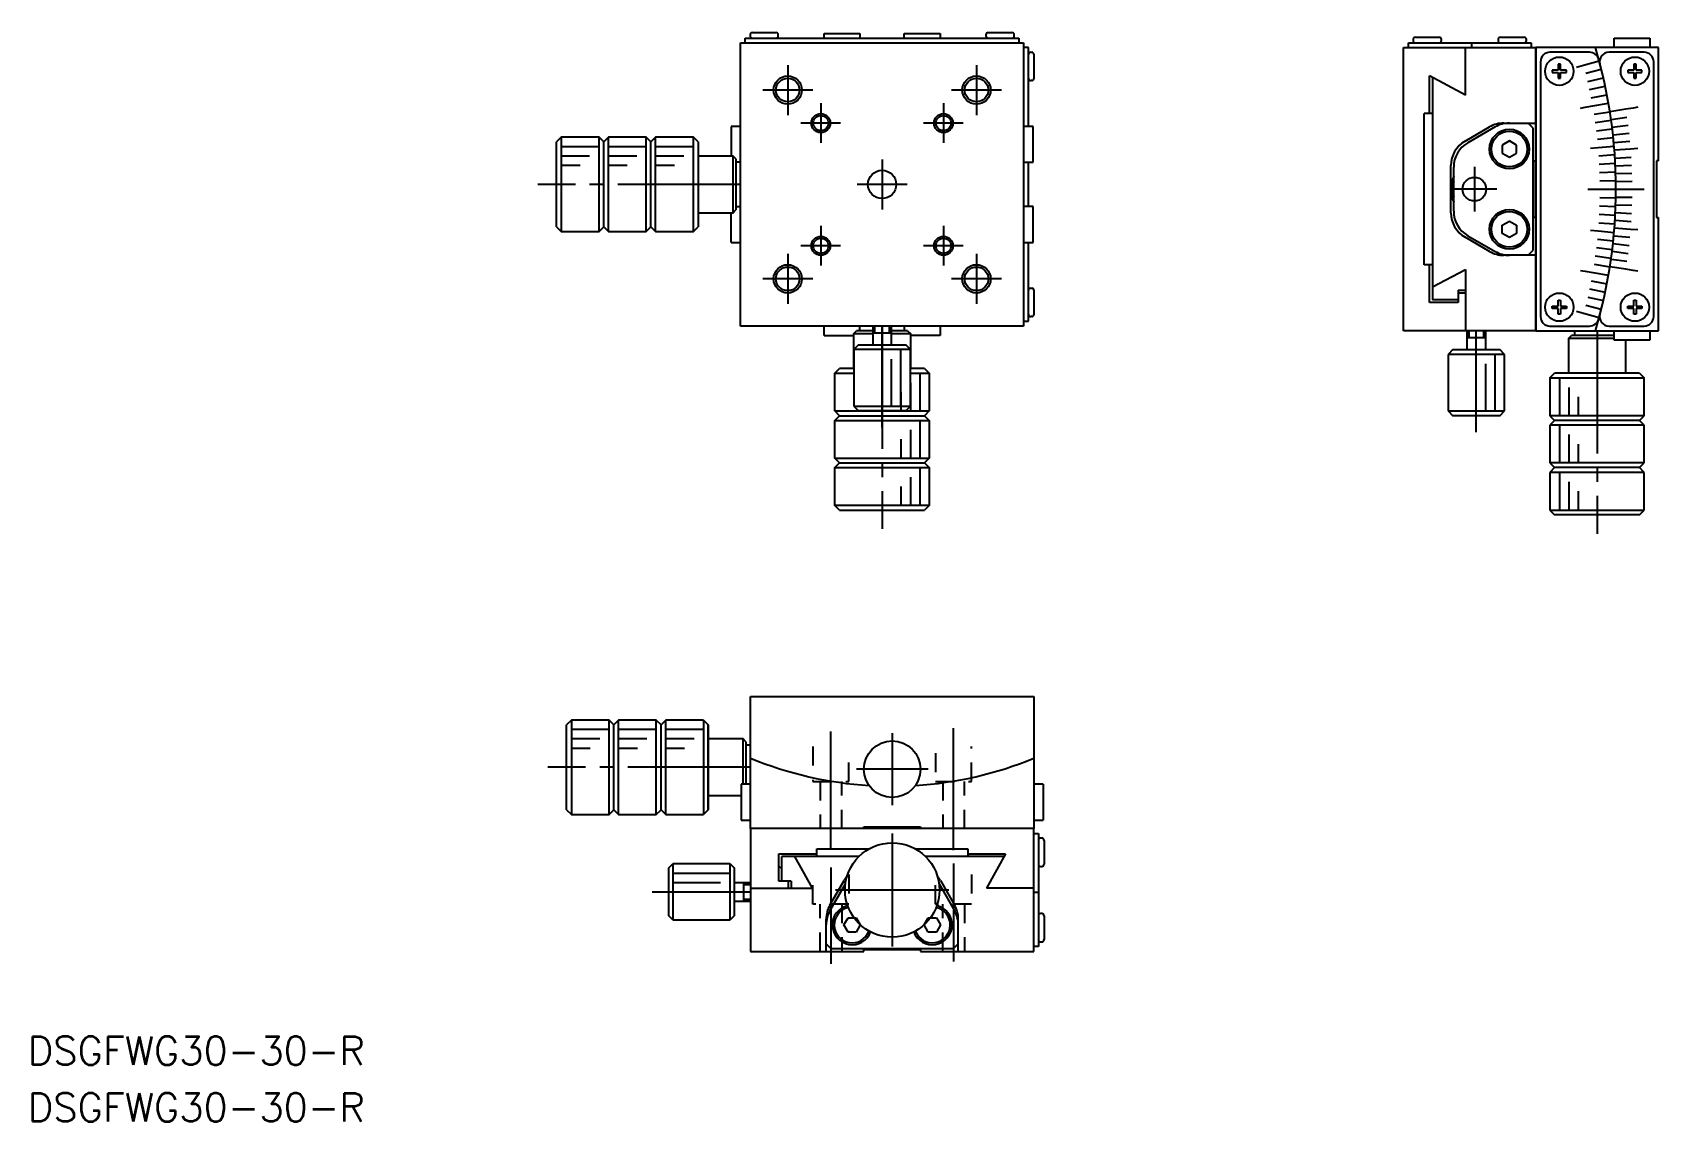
# Model space of a CAD drawing. Extents: x 286 to 459, y 281 to 396.
import ezdxf

# ---------------------------------------------------------------- set-up
doc = ezdxf.new("R2010")
doc.units = 0
doc.linetypes.add('CENTER', pattern=[17.5, 13, -1.5, 1.5, -1.5])
doc.linetypes.add('DASHED', pattern=[3.5, 2, -1.5])
doc.layers.get('0').update_dxf_attribs({"linetype": 'CONTINUOUS'})
doc.layers.add('CENTER', color=1, linetype='CENTER')
doc.styles.get("Standard").update_dxf_attribs({"font": 'txt.shx', "bigfont": '@extfont2.shx'})

msp = doc.modelspace()

# ---------------------------------------------------------------- linework, layer by layer
at = {"color": 7, "linetype": 'CONTINUOUS'}
for p, q in [((362.48, 396.49), (364.98, 396.49)), ((370.08, 396.39), (373.88, 396.39)), ((370.08, 395.89), (370.08, 396.39)), ((373.88, 396.39), (373.88, 395.89)), ((378.58, 396.39), (382.38, 396.39)), ((378.58, 395.89), (378.58, 396.39)), ((382.38, 396.39), (382.38, 395.89)), ((387.48, 396.49), (389.98, 396.49)), ((361.23, 395.39), (391.23, 395.39)), ((361.23, 365.39), (361.23, 395.39)), ((361.73, 395.89), (390.73, 395.89)), ((361.73, 395.39), (361.73, 395.89)), ((362.23, 396.24), (362.23, 396.14)), ((365.23, 396.14), (365.23, 396.24)), ((387.23, 396.24), (387.23, 396.14)), ((390.23, 396.14), (390.23, 396.24)), ((390.73, 395.89), (390.73, 395.39)), ((391.23, 395.39), (391.23, 365.39)), ((391.73, 394.89), (391.23, 394.89)), ((391.73, 386.54), (391.73, 394.89)), ((431.5, 364.89), (431.5, 394.89)), ((431.5, 394.89), (445.5, 394.89)), ((432, 394.89), (432, 395.39)), ((432, 395.39), (445, 395.39)), ((432.5, 395.74), (432.5, 395.64)), ((432.75, 395.99), (435.25, 395.99)), ((435.5, 395.64), (435.5, 395.74)), ((438.04, 389.86), (438.04, 394.89)), ((438.69, 395.39), (438.69, 394.89)), ((441.5, 395.74), (441.5, 395.64)), ((441.75, 395.99), (444.25, 395.99)), ((444.5, 395.64), (444.5, 395.74)), ((445, 395.39), (445, 394.89)), ((458.5, 394.89), (445.5, 394.89)), ((445.5, 394.89), (445.5, 364.89)), ((445.5, 382.89), (445.5, 394.89)), ((453.8, 395.89), (457.6, 395.89)), ((453.8, 394.89), (453.8, 395.89)), ((457.6, 395.89), (457.6, 394.89)), ((458.5, 382.89), (458.5, 394.89)), ((391.98, 394.39), (392.08, 394.39)), ((392.33, 391.64), (392.33, 394.14)), ((446, 393.39), (446, 366.39)), ((451.2, 394.39), (447, 394.39)), ((457, 394.39), (453.27, 394.39)), ((458, 366.39), (458, 393.39)), ((392.08, 391.39), (391.98, 391.39)), ((434.23, 387.89), (434.23, 391.9)), ((438.04, 389.86), (434.23, 391.9)), ((434.56, 391.72), (434.56, 368.18)), ((434.56, 387.89), (433.68, 387.89)), ((433.68, 371.89), (433.68, 387.89)), ((360.23, 386.54), (360.23, 383.39)), ((361.23, 386.54), (360.23, 386.54)), ((392.23, 386.54), (391.23, 386.54)), ((392.23, 382.74), (392.23, 386.54)), ((438, 384.98), (440.6, 386.48)), ((441.2, 386.48), (438.3, 384.81)), ((442.1, 386.89), (445.5, 386.89)), ((445.2, 386.39), (444.7, 386.89)), ((445.2, 386.39), (445.2, 373.39)), ((342.23, 385.39), (341.73, 384.89)), ((341.73, 375.89), (341.73, 384.89)), ((346.23, 385.39), (342.23, 385.39)), ((346.73, 384.89), (346.23, 385.39)), ((347.23, 385.39), (346.73, 384.89)), ((346.73, 375.89), (346.73, 384.89)), ((351.23, 385.39), (347.23, 385.39)), ((351.73, 384.89), (351.23, 385.39)), ((352.23, 385.39), (351.73, 384.89)), ((351.73, 375.89), (351.73, 384.89)), ((356.23, 385.39), (352.23, 385.39)), ((356.73, 384.89), (356.23, 385.39)), ((356.73, 384.89), (356.73, 375.89)), ((442.7, 385), (441.95, 384.57)), ((441.95, 384.57), (441.95, 383.7)), ((443.45, 384.57), (442.7, 385)), ((443.45, 383.7), (443.45, 384.57)), ((360.43, 383.39), (356.73, 383.39)), ((360.73, 383.09), (360.43, 383.39)), ((360.73, 383.09), (360.73, 377.69)), ((361.23, 382.74), (360.73, 382.74)), ((391.23, 382.74), (392.23, 382.74)), ((391.73, 378.04), (391.73, 382.74)), ((441.95, 383.7), (442.7, 383.27)), ((442.7, 383.27), (443.45, 383.7)), ((445.3, 382.89), (445.5, 382.89)), ((445.3, 376.89), (445.3, 382.89)), ((458.3, 382.89), (458.3, 376.89)), ((458.5, 382.89), (458.3, 382.89)), ((436.5, 377.39), (436.5, 382.39)), ((436.8, 377.56), (436.8, 382.21)), ((356.73, 377.39), (360.43, 377.39)), ((360.23, 374.24), (360.23, 377.39)), ((360.43, 377.39), (360.73, 377.69)), ((360.73, 378.04), (361.23, 378.04)), ((392.23, 378.04), (391.23, 378.04)), ((392.23, 374.24), (392.23, 378.04)), ((341.73, 375.89), (342.23, 375.39)), ((346.23, 375.39), (346.73, 375.89)), ((346.73, 375.89), (347.23, 375.39)), ((351.23, 375.39), (351.73, 375.89)), ((351.73, 375.89), (352.23, 375.39)), ((356.23, 375.39), (356.73, 375.89)), ((441.95, 376.07), (442.7, 376.5)), ((441.95, 375.2), (441.95, 376.07)), ((442.7, 376.5), (443.45, 376.07)), ((443.45, 376.07), (443.45, 375.2)), ((445.5, 376.89), (445.3, 376.89)), ((445.5, 364.89), (445.5, 376.89)), ((458.3, 376.89), (458.5, 376.89)), ((458.5, 364.89), (458.5, 376.89)), ((342.23, 375.39), (346.23, 375.39)), ((347.23, 375.39), (351.23, 375.39)), ((352.23, 375.39), (356.23, 375.39)), ((360.23, 374.24), (361.23, 374.24)), ((391.23, 374.24), (392.23, 374.24)), ((391.73, 365.89), (391.73, 374.24)), ((440.6, 373.29), (438, 374.79)), ((438.3, 374.96), (441.2, 373.29)), ((442.7, 374.77), (441.95, 375.2)), ((443.45, 375.2), (442.7, 374.77)), ((445.5, 372.89), (442.1, 372.89)), ((444.7, 372.89), (445.2, 373.39)), ((434.56, 371.89), (433.68, 371.89)), ((434.23, 367.89), (434.23, 371.89)), ((434.56, 369.53), (438.04, 371.39)), ((438.04, 371.39), (438.04, 364.89)), ((391.98, 369.39), (392.08, 369.39)), ((392.33, 366.64), (392.33, 369.14)), ((437.29, 369.18), (438.04, 369.18)), ((437.29, 369.18), (437.29, 367.89)), ((438.04, 368.89), (437.29, 368.89)), ((437.29, 367.89), (434.23, 367.89)), ((437.29, 368.18), (434.56, 368.18)), ((391.23, 365.39), (361.23, 365.39)), ((370.08, 364.39), (370.08, 365.39)), ((373.88, 364.89), (373.88, 365.39)), ((378.58, 365.39), (378.58, 364.89)), ((382.38, 365.39), (382.38, 364.39)), ((391.23, 365.89), (391.73, 365.89)), ((392.08, 366.39), (391.98, 366.39)), ((447, 365.39), (451.2, 365.39)), ((453.27, 365.39), (457, 365.39)), ((370.08, 364.39), (373.23, 364.39)), ((373.23, 364.59), (373.53, 364.89)), ((373.23, 360.89), (373.23, 364.59)), ((375.23, 364.89), (373.53, 364.89)), ((376.16, 364.68), (376.3, 364.68)), ((378.93, 364.89), (377.23, 364.89)), ((378.93, 364.89), (379.23, 364.59)), ((379.23, 364.59), (379.23, 360.89)), ((382.38, 364.39), (379.23, 364.39)), ((445.5, 364.89), (431.5, 364.89)), ((438.17, 364.89), (431.8, 364.89)), ((439.14, 364.18), (439.27, 364.18)), ((445.5, 364.89), (458.5, 364.89)), ((449, 364.09), (449.3, 364.39)), ((449, 364.09), (453.8, 364.09)), ((449, 360.39), (449, 364.09)), ((453.8, 364.39), (449.3, 364.39)), ((449.65, 364.39), (449.65, 364.89)), ((453.8, 363.89), (453.8, 364.89)), ((457.6, 363.89), (453.8, 363.89)), ((455, 363.89), (455, 360.39)), ((457.6, 364.89), (457.6, 363.89)), ((373.73, 363.39), (373.23, 362.89)), ((373.23, 362.89), (373.23, 356.89)), ((373.73, 363.39), (378.73, 363.39)), ((379.23, 362.89), (378.73, 363.39)), ((379.23, 356.89), (379.23, 362.89)), ((436.7, 362.89), (436.2, 362.39)), ((436.2, 362.39), (436.2, 356.39)), ((436.7, 362.89), (441.7, 362.89)), ((442.2, 362.39), (441.7, 362.89)), ((442.2, 356.39), (442.2, 362.39)), ((371.23, 360.39), (371.73, 360.89)), ((371.23, 356.39), (371.23, 360.39)), ((373.23, 360.89), (371.73, 360.89)), ((380.73, 360.89), (379.23, 360.89)), ((380.73, 360.89), (381.23, 360.39)), ((381.23, 360.39), (381.23, 356.39)), ((447, 359.89), (447.5, 360.39)), ((456.5, 360.39), (447.5, 360.39)), ((456.5, 360.39), (457, 359.89)), ((447, 359.89), (447, 355.89)), ((457, 355.89), (457, 359.89)), ((373.23, 356.89), (373.73, 356.39)), ((378.73, 356.39), (379.23, 356.89)), ((371.73, 355.89), (371.23, 356.39)), ((371.23, 355.39), (371.73, 355.89)), ((371.23, 351.39), (371.23, 355.39)), ((371.73, 355.89), (380.73, 355.89)), ((378.73, 356.39), (373.73, 356.39)), ((381.23, 356.39), (380.73, 355.89)), ((380.73, 355.89), (381.23, 355.39)), ((381.23, 355.39), (381.23, 351.39)), ((436.2, 356.39), (436.7, 355.89)), ((441.7, 355.89), (436.7, 355.89)), ((441.7, 355.89), (442.2, 356.39)), ((447, 355.89), (447.5, 355.39)), ((447.5, 355.39), (447, 354.89)), ((456.5, 355.39), (447.5, 355.39)), ((456.5, 355.39), (457, 355.89)), ((457, 354.89), (456.5, 355.39)), ((447, 354.89), (447, 350.89)), ((457, 350.89), (457, 354.89)), ((371.73, 350.89), (371.23, 351.39)), ((371.23, 350.39), (371.73, 350.89)), ((371.23, 346.39), (371.23, 350.39)), ((371.73, 350.89), (380.73, 350.89)), ((381.23, 351.39), (380.73, 350.89)), ((380.73, 350.89), (381.23, 350.39)), ((381.23, 350.39), (381.23, 346.39)), ((447, 350.89), (447.5, 350.39)), ((447.5, 350.39), (447, 349.89)), ((447, 349.89), (447, 345.89)), ((456.5, 350.39), (447.5, 350.39)), ((456.5, 350.39), (457, 350.89)), ((457, 349.89), (456.5, 350.39)), ((457, 345.89), (457, 349.89)), ((371.73, 345.89), (371.23, 346.39)), ((381.23, 346.39), (380.73, 345.89)), ((371.73, 345.89), (380.73, 345.89)), ((447, 345.89), (447.5, 345.39)), ((456.5, 345.39), (447.5, 345.39)), ((456.5, 345.39), (457, 345.89)), ((362.3, 312.14), (362.3, 326.14)), ((362.3, 326.14), (392.3, 326.14)), ((392.3, 326.14), (392.3, 312.14)), ((343.3, 323.64), (342.8, 323.14)), ((342.8, 314.14), (342.8, 323.14)), ((347.3, 323.64), (343.3, 323.64)), ((347.8, 323.14), (347.3, 323.64)), ((348.3, 323.64), (347.8, 323.14)), ((347.8, 314.14), (347.8, 323.14)), ((352.3, 323.64), (348.3, 323.64)), ((352.8, 323.14), (352.3, 323.64)), ((353.3, 323.64), (352.8, 323.14)), ((352.8, 314.14), (352.8, 323.14)), ((357.3, 323.64), (353.3, 323.64)), ((357.3, 323.64), (357.8, 323.14)), ((357.8, 314.14), (357.8, 323.14)), ((357.8, 323.14), (357.8, 314.14)), ((361.5, 321.64), (357.8, 321.64)), ((361.5, 316.84), (361.5, 321.64)), ((361.8, 321.34), (361.5, 321.64)), ((361.8, 321.34), (361.8, 316.84)), ((362.3, 320.99), (361.8, 320.99)), ((357.8, 315.64), (361.3, 315.64)), ((361.3, 316.84), (361.3, 313.04)), ((362.3, 316.84), (361.3, 316.84)), ((393.3, 316.84), (392.3, 316.84)), ((393.3, 316.84), (393.3, 313.04)), ((342.8, 314.14), (343.3, 313.64)), ((343.3, 313.64), (347.3, 313.64)), ((347.3, 313.64), (347.8, 314.14)), ((347.8, 314.14), (348.3, 313.64)), ((348.3, 313.64), (352.3, 313.64)), ((352.3, 313.64), (352.8, 314.14)), ((352.8, 314.14), (353.3, 313.64)), ((353.3, 313.64), (357.3, 313.64)), ((357.8, 314.14), (357.3, 313.64)), ((361.3, 313.04), (362.3, 313.04)), ((362.3, 312.14), (362.3, 299.14)), ((392.3, 312.14), (362.3, 312.14)), ((374.3, 312.14), (362.3, 312.14)), ((374.3, 312.34), (380.3, 312.34)), ((374.3, 312.14), (374.3, 312.34)), ((380.3, 312.34), (380.3, 312.14)), ((392.3, 312.14), (380.3, 312.14)), ((392.3, 313.04), (393.3, 313.04)), ((392.3, 299.14), (392.3, 312.14)), ((392.3, 311.64), (392.8, 311.64)), ((392.8, 311.64), (392.8, 299.64)), ((393.15, 311.14), (393.05, 311.14)), ((393.4, 310.89), (393.4, 308.39)), ((353.59, 307.94), (354.09, 308.44)), ((354.09, 308.44), (360.09, 308.44)), ((360.09, 308.44), (360.59, 307.94)), ((365.3, 309.49), (369.3, 309.49)), ((365.3, 306.56), (365.3, 309.49)), ((365.59, 306.56), (365.59, 309.18)), ((373.76, 309.18), (365.59, 309.18)), ((366.95, 309.18), (368.81, 305.83)), ((369.3, 309.18), (369.3, 310.02)), ((369.3, 310.02), (374.88, 310.02)), ((379.71, 310.02), (385.3, 310.02)), ((389.12, 309.18), (380.83, 309.18)), ((385.3, 310.02), (385.3, 309.18)), ((385.3, 309.49), (389.29, 309.49)), ((389.29, 309.49), (387.28, 305.83)), ((353.59, 307.94), (353.59, 302.94)), ((360.59, 302.94), (360.59, 307.94)), ((365.59, 307.89), (365.3, 308.18)), ((393.05, 308.14), (393.15, 308.14)), ((361.59, 305.38), (361.59, 305.51)), ((362.3, 305.83), (368.81, 305.83)), ((366.59, 306.56), (365.3, 306.56)), ((366.3, 305.83), (366.3, 306.56)), ((366.59, 306.56), (366.59, 305.83)), ((370.7, 304.04), (372.2, 306.64)), ((370.7, 303.44), (372.34, 306.28)), ((382.26, 306.28), (383.9, 303.44)), ((382.4, 306.64), (383.9, 304.04)), ((392.3, 305.83), (387.28, 305.83)), ((392.8, 305.37), (392.3, 305.37)), ((354.09, 302.44), (353.59, 302.94)), ((360.09, 302.44), (354.09, 302.44)), ((360.59, 302.94), (360.09, 302.44)), ((370.3, 299.14), (370.3, 302.54)), ((372.18, 301.94), (372.62, 302.69)), ((372.62, 301.19), (372.18, 301.94)), ((372.62, 302.69), (373.48, 302.69)), ((373.48, 302.69), (373.91, 301.94)), ((373.91, 301.94), (373.48, 301.19)), ((380.68, 301.94), (381.12, 302.69)), ((381.12, 301.19), (380.68, 301.94)), ((381.12, 302.69), (381.98, 302.69)), ((381.98, 302.69), (382.41, 301.94)), ((382.41, 301.94), (381.98, 301.19)), ((384.3, 299.14), (384.3, 302.54)), ((393.15, 303.14), (393.05, 303.14)), ((393.4, 302.89), (393.4, 300.39)), ((370.8, 299.44), (370.3, 299.94)), ((373.48, 301.19), (372.62, 301.19)), ((381.98, 301.19), (381.12, 301.19)), ((384.3, 299.94), (383.8, 299.44)), ((393.05, 300.14), (393.15, 300.14)), ((362.3, 299.14), (374.3, 299.14)), ((370.8, 299.44), (383.8, 299.44)), ((374.3, 299.14), (374.3, 299.34)), ((374.3, 299.34), (380.3, 299.34)), ((380.3, 299.34), (380.3, 299.14)), ((380.3, 299.14), (392.3, 299.14)), ((392.8, 299.64), (392.3, 299.64))]:
    msp.add_line(p, q, dxfattribs=at)
at = {"color": 3, "linetype": 'CONTINUOUS'}
for p, q in [((448.13, 393.14), (447.88, 393.14)), ((447.88, 393.14), (447.88, 392.51)), ((448.13, 392.51), (448.13, 393.14)), ((449.8, 392.83), (450.57, 393.03)), ((450.57, 393.03), (452.21, 393.47)), ((456.13, 393.14), (455.88, 393.14)), ((455.88, 393.14), (455.88, 392.51)), ((456.13, 392.51), (456.13, 393.14)), ((447.25, 392.51), (447.25, 392.26)), ((447.88, 392.51), (447.25, 392.51)), ((447.25, 392.26), (447.88, 392.26)), ((447.88, 392.26), (447.88, 391.64)), ((447.88, 391.64), (448.13, 391.64)), ((448.75, 392.51), (448.13, 392.51)), ((448.13, 391.64), (448.13, 392.26)), ((448.13, 392.26), (448.75, 392.26)), ((448.75, 392.26), (448.75, 392.51)), ((450.79, 392.18), (452.44, 392.59)), ((451, 391.31), (452.66, 391.7)), ((455.25, 392.51), (455.25, 392.26)), ((455.88, 392.51), (455.25, 392.51)), ((455.25, 392.26), (455.88, 392.26)), ((455.88, 392.26), (455.88, 391.64)), ((455.88, 391.64), (456.13, 391.64)), ((456.75, 392.51), (456.13, 392.51)), ((456.13, 391.64), (456.13, 392.26)), ((456.13, 392.26), (456.75, 392.26)), ((456.75, 392.26), (456.75, 392.51)), ((451.19, 390.45), (452.86, 390.8)), ((451.37, 389.58), (453.04, 389.9)), ((450.25, 388.48), (450.74, 388.57)), ((450.74, 388.57), (451.53, 388.71)), ((451.53, 388.71), (453.21, 389)), ((451.68, 387.83), (453.36, 388.1)), ((455.04, 388.36), (453.36, 388.1)), ((455.83, 388.49), (455.04, 388.36)), ((456.32, 388.57), (455.83, 388.49)), ((451.81, 386.96), (453.49, 387.19)), ((451.92, 386.08), (453.61, 386.28)), ((453.48, 387.28), (455.16, 387.52)), ((453.59, 386.47), (455.28, 386.68)), ((342.23, 385.39), (342.23, 375.39)), ((346.23, 384.39), (342.23, 384.39)), ((346.23, 375.39), (346.23, 385.39)), ((347.23, 375.39), (347.23, 385.39)), ((351.23, 384.39), (347.23, 384.39)), ((351.23, 375.39), (351.23, 385.39)), ((352.23, 375.39), (352.23, 385.39)), ((356.23, 384.39), (352.23, 384.39)), ((356.23, 375.39), (356.23, 385.39)), ((451.31, 384.24), (452.11, 384.31)), ((452.03, 385.2), (453.72, 385.37)), ((452.11, 384.31), (453.8, 384.46)), ((453.69, 385.65), (455.38, 385.83)), ((453.77, 384.83), (455.46, 384.99)), ((345.23, 383.39), (342.23, 383.39)), ((350.23, 383.39), (347.23, 383.39)), ((355.23, 383.39), (352.23, 383.39)), ((360.43, 377.39), (360.43, 383.39)), ((452.18, 383.43), (453.88, 383.55)), ((452.23, 382.54), (453.93, 382.63)), ((455.54, 384.14), (453.84, 384.01)), ((453.9, 383.18), (455.6, 383.29)), ((456.33, 384.2), (455.54, 384.14)), ((344.23, 382.39), (342.23, 382.39)), ((349.23, 382.39), (347.23, 382.39)), ((354.23, 382.39), (352.23, 382.39)), ((452.27, 381.66), (453.97, 381.72)), ((452.3, 380.77), (454, 380.8)), ((453.95, 382.36), (455.64, 382.44)), ((453.98, 381.54), (455.68, 381.59)), ((451, 379.89), (457, 379.89)), ((454, 380.71), (455.7, 380.74)), ((452.27, 378.11), (453.97, 378.05)), ((452.3, 379), (454, 378.97)), ((453.95, 377.41), (455.64, 377.33)), ((453.98, 378.24), (455.68, 378.18)), ((454, 379.06), (455.7, 379.03)), ((452.18, 376.34), (453.88, 376.22)), ((452.23, 377.23), (453.93, 377.14)), ((455.54, 375.63), (453.84, 375.77)), ((453.9, 376.59), (455.6, 376.48)), ((456.33, 375.57), (455.54, 375.63)), ((451.31, 375.53), (452.11, 375.46)), ((452.03, 374.58), (453.72, 374.4)), ((452.11, 375.46), (453.8, 375.31)), ((453.69, 374.13), (455.38, 373.94)), ((453.77, 374.95), (455.46, 374.79)), ((451.81, 372.82), (453.49, 372.58)), ((451.92, 373.7), (453.61, 373.49)), ((453.48, 372.49), (455.16, 372.25)), ((453.59, 373.31), (455.28, 373.09)), ((450.25, 371.29), (450.74, 371.2)), ((450.74, 371.2), (451.53, 371.06)), ((451.53, 371.06), (453.21, 370.77)), ((451.68, 371.94), (453.36, 371.67)), ((455.04, 371.41), (453.36, 371.67)), ((455.83, 371.28), (455.04, 371.41)), ((456.32, 371.2), (455.83, 371.28)), ((451.19, 369.32), (452.86, 368.97)), ((451.37, 370.19), (453.04, 369.87)), ((447.25, 367.51), (447.88, 367.51)), ((447.25, 367.26), (447.25, 367.51)), ((447.88, 367.26), (447.25, 367.26)), ((447.88, 367.51), (447.88, 368.14)), ((447.88, 368.14), (448.13, 368.14)), ((447.88, 366.64), (447.88, 367.26)), ((448.13, 368.14), (448.13, 367.51)), ((448.13, 367.51), (448.75, 367.51)), ((448.75, 367.26), (448.13, 367.26)), ((448.13, 367.26), (448.13, 366.64)), ((448.75, 367.51), (448.75, 367.26)), ((450.79, 367.6), (452.44, 367.19)), ((451, 368.46), (452.66, 368.08)), ((455.25, 367.51), (455.88, 367.51)), ((455.25, 367.26), (455.25, 367.51)), ((455.88, 367.26), (455.25, 367.26)), ((455.88, 368.14), (456.13, 368.14)), ((455.88, 367.51), (455.88, 368.14)), ((455.88, 366.64), (455.88, 367.26)), ((456.13, 368.14), (456.13, 367.51)), ((456.13, 367.51), (456.75, 367.51)), ((456.75, 367.26), (456.13, 367.26)), ((456.13, 367.26), (456.13, 366.64)), ((456.75, 367.51), (456.75, 367.26)), ((375.23, 365.39), (375.23, 363.39)), ((375.43, 365.39), (375.43, 364.68)), ((377.03, 364.68), (377.03, 365.39)), ((377.23, 363.39), (377.23, 365.39)), ((448.13, 366.64), (447.88, 366.64)), ((449.8, 366.95), (450.57, 366.74)), ((450.57, 366.74), (452.21, 366.3)), ((456.13, 366.64), (455.88, 366.64)), ((373.23, 364.59), (375.23, 364.59)), ((375.23, 364.68), (377.23, 364.68)), ((377.23, 364.59), (379.23, 364.59)), ((438.2, 364.89), (438.2, 362.89)), ((438.2, 364.18), (440.2, 364.18)), ((438.4, 364.89), (438.4, 364.18)), ((440, 364.18), (440, 364.89)), ((440.2, 362.89), (440.2, 364.89)), ((379.23, 362.89), (373.23, 362.89)), ((377.23, 356.89), (377.23, 361.89)), ((378.23, 356.89), (378.23, 362.89)), ((442.2, 362.39), (436.2, 362.39)), ((441.2, 356.39), (441.2, 362.39)), ((371.23, 360.39), (373.23, 360.39)), ((379.23, 360.39), (381.23, 360.39)), ((380.23, 360.39), (380.23, 356.39)), ((440.2, 356.39), (440.2, 361.39)), ((379.23, 359.39), (379.23, 356.39)), ((447, 359.89), (457, 359.89)), ((448, 359.89), (448, 355.89)), ((449, 358.89), (449, 355.89)), ((373.23, 356.89), (379.23, 356.89)), ((378.23, 358.39), (378.23, 356.39)), ((450, 357.89), (450, 355.89)), ((371.23, 356.39), (381.23, 356.39)), ((371.23, 355.39), (381.23, 355.39)), ((380.23, 355.39), (380.23, 351.39)), ((436.2, 356.39), (442.2, 356.39)), ((457, 355.89), (447, 355.89)), ((378.23, 353.39), (378.23, 351.39)), ((379.23, 354.39), (379.23, 351.39)), ((457, 354.89), (447, 354.89)), ((448, 354.89), (448, 350.89)), ((449, 353.89), (449, 350.89)), ((450, 352.89), (450, 350.89)), ((371.23, 351.39), (381.23, 351.39)), ((371.23, 350.39), (381.23, 350.39)), ((380.23, 350.39), (380.23, 346.39)), ((457, 350.89), (447, 350.89)), ((457, 349.89), (447, 349.89)), ((448, 349.89), (448, 345.89)), ((378.23, 348.39), (378.23, 346.39)), ((379.23, 349.39), (379.23, 346.39)), ((449, 348.89), (449, 345.89)), ((381.23, 346.39), (371.23, 346.39)), ((450, 347.89), (450, 345.89)), ((447, 345.89), (457, 345.89)), ((343.3, 323.64), (343.3, 313.64)), ((347.3, 322.64), (343.3, 322.64)), ((347.3, 313.64), (347.3, 323.64)), ((348.3, 313.64), (348.3, 323.64)), ((352.3, 322.64), (348.3, 322.64)), ((352.3, 313.64), (352.3, 323.64)), ((353.3, 313.64), (353.3, 323.64)), ((357.3, 322.64), (353.3, 322.64)), ((357.3, 323.64), (357.3, 313.64)), ((346.3, 321.64), (343.3, 321.64)), ((345.3, 320.64), (343.3, 320.64)), ((351.3, 321.64), (348.3, 321.64)), ((350.3, 320.64), (348.3, 320.64)), ((356.3, 321.64), (353.3, 321.64)), ((355.3, 320.64), (353.3, 320.64)), ((354.09, 302.44), (354.09, 308.44)), ((360.09, 308.44), (360.09, 302.44)), ((354.09, 307.44), (360.09, 307.44)), ((354.09, 306.44), (359.09, 306.44)), ((360.59, 306.44), (362.3, 306.44)), ((361.59, 304.44), (361.59, 306.44)), ((361.59, 306.24), (362.3, 306.24)), ((362.3, 304.44), (360.59, 304.44)), ((362.3, 304.64), (361.59, 304.64))]:
    msp.add_line(p, q, dxfattribs=at)
at = {"color": 3, "linetype": 'DASHED'}
for p, q in [((368.9, 320.83), (368.9, 317.14)), ((385.7, 317.14), (385.7, 320.83)), ((372.7, 317.14), (372.7, 320.14)), ((381.9, 320.14), (381.9, 317.14)), ((368.9, 317.14), (372.7, 317.14)), ((369.65, 317.14), (369.65, 312.14)), ((371.95, 312.14), (371.95, 317.14)), ((381.9, 317.14), (385.7, 317.14)), ((382.65, 317.14), (382.65, 312.14)), ((384.95, 312.14), (384.95, 317.14)), ((368.9, 304.14), (368.9, 307.27)), ((372.7, 307.27), (372.7, 304.14)), ((381.9, 304.14), (381.9, 307.27)), ((385.7, 307.27), (385.7, 304.14)), ((372.7, 304.14), (368.9, 304.14)), ((369.65, 299.14), (369.65, 304.14)), ((371.95, 304.14), (371.95, 299.14)), ((385.7, 304.14), (381.9, 304.14)), ((382.65, 299.14), (382.65, 304.14)), ((384.95, 304.14), (384.95, 299.14))]:
    msp.add_line(p, q, dxfattribs=at)
at = {"color": 7, "linetype": 'CONTINUOUS'}
for centre, radius in [((448, 392.39), 1.5), ((456, 392.39), 1.5), ((442.7, 384.14), 2.1), ((442.7, 384.14), 1.9), ((376.23, 380.39), 1.5), ((439, 379.89), 1.25), ((442.7, 375.64), 2.1), ((442.7, 375.64), 1.9), ((448, 367.39), 1.5), ((456, 367.39), 1.5), ((377.3, 318.44), 3), ((377.3, 305.64), 5)]:
    msp.add_circle(centre, radius, dxfattribs=at)
at = {"color": 3, "linetype": 'CONTINUOUS'}
for centre, radius in [((366.23, 390.39), 1.5), ((366.23, 390.39), 1.25), ((386.23, 390.39), 1.5), ((386.23, 390.39), 1.25), ((369.73, 386.89), 1), ((382.73, 386.89), 1), ((369.73, 386.89), 0.8), ((382.73, 386.89), 0.8), ((369.73, 373.89), 1), ((369.73, 373.89), 0.8), ((382.73, 373.89), 1), ((382.73, 373.89), 0.8), ((366.23, 370.39), 1.5), ((366.23, 370.39), 1.25), ((386.23, 370.39), 1.5), ((386.23, 370.39), 1.25)]:
    msp.add_circle(centre, radius, dxfattribs=at)
at = {"color": 7, "linetype": 'CONTINUOUS'}
for centre, radius, start, end in [((362.48, 396.24), 0.25, 90, 180), ((364.98, 396.24), 0.25, 0, 90), ((387.48, 396.24), 0.25, 90, 180), ((389.98, 396.24), 0.25, 0, 90), ((362.48, 396.14), 0.25, 180, 270), ((364.98, 396.14), 0.25, 270, 0), ((387.48, 396.14), 0.25, 180, 270), ((389.98, 396.14), 0.25, 270, 0), ((432.75, 395.74), 0.25, 90, 180), ((432.75, 395.64), 0.25, 180, 270), ((435.25, 395.74), 0.25, 0, 90), ((435.25, 395.64), 0.25, 270, 0), ((441.75, 395.74), 0.25, 90, 180), ((441.75, 395.64), 0.25, 180, 270), ((444.25, 395.74), 0.25, 0, 90), ((444.25, 395.64), 0.25, 270, 0), ((401.5, 379.89), 52.5, 343.3985, 16.6015), ((391.98, 394.14), 0.25, 90, 180), ((392.08, 394.14), 0.25, 0, 90), ((447, 393.39), 1, 90, 180), ((451.2, 393.39), 1, 15.1968, 90), ((453.27, 393.39), 1, 90, 194.6158), ((457, 393.39), 1, 0, 90), ((391.98, 391.64), 0.25, 180, 270), ((392.08, 391.64), 0.25, 270, 0), ((442.1, 383.89), 3, 90, 120), ((442.7, 383.89), 3, 90, 120), ((439.5, 382.39), 3, 120, 180), ((439.8, 382.21), 3, 120, 180), ((439.8, 379.89), 3.3, 155.38, 204.62), ((439, 379.89), 2.35, 159.418, 200.582), ((439.5, 377.39), 3, 180, 240), ((439.8, 377.56), 3, 180, 240), ((442.1, 375.89), 3, 240, 270), ((442.7, 375.89), 3, 240, 270), ((391.98, 369.14), 0.25, 90, 180), ((392.08, 369.14), 0.25, 0, 90), ((391.98, 366.64), 0.25, 180, 270), ((392.08, 366.64), 0.25, 270, 0), ((447, 366.39), 1, 180, 270), ((451.2, 366.39), 1, 270, 344.8032), ((453.27, 366.39), 1, 165.3842, 270), ((457, 366.39), 1, 270, 0), ((377.3, 356.14), 39.5, 247.682, 266.436), ((377.3, 356.14), 39.5, 273.564, 292.318), ((393.05, 310.89), 0.25, 90, 180), ((393.15, 310.89), 0.25, 0, 90), ((374.8, 305.14), 3, 139.7525, 150), ((379.8, 305.14), 3, 30, 40.2475), ((393.05, 308.39), 0.25, 180, 270), ((393.15, 308.39), 0.25, 270, 0), ((373.3, 302.54), 3, 150, 180), ((373.3, 301.94), 3, 150, 180), ((373.05, 301.94), 2.1, 102.9008, 339.1841), ((373.05, 301.94), 1.9, 102.0994, 339.9855), ((381.55, 301.94), 2.1, 200.8159, 77.0992), ((381.55, 301.94), 1.9, 200.0145, 77.9006), ((381.3, 302.54), 3, 0, 30), ((381.3, 301.94), 3, 0, 30), ((393.05, 302.89), 0.25, 90, 180), ((393.15, 302.89), 0.25, 0, 90), ((393.05, 300.39), 0.25, 180, 270), ((393.15, 300.39), 0.25, 270, 0)]:
    msp.add_arc(centre, radius, start, end, dxfattribs=at)
at = {"layer": 'CENTER', "color": 1, "linetype": 'CENTER'}
for p, q in [((366.23, 393.04), (366.23, 387.74)), ((386.23, 393.04), (386.23, 387.74)), ((368.88, 390.39), (363.58, 390.39)), ((388.88, 390.39), (383.58, 390.39)), ((369.73, 388.99), (369.73, 384.79)), ((382.73, 388.99), (382.73, 384.79)), ((371.83, 386.89), (367.63, 386.89)), ((384.83, 386.89), (380.63, 386.89)), ((376.23, 383.04), (376.23, 377.74)), ((439, 382.26), (439, 377.51)), ((361.23, 380.39), (339.73, 380.39)), ((378.88, 380.39), (373.58, 380.39)), ((441.38, 379.89), (436.63, 379.89)), ((369.73, 375.99), (369.73, 371.79)), ((382.73, 375.99), (382.73, 371.79)), ((366.23, 373.04), (366.23, 367.74)), ((371.83, 373.89), (367.63, 373.89)), ((384.83, 373.89), (380.63, 373.89)), ((386.23, 373.04), (386.23, 367.74)), ((368.88, 370.39), (363.58, 370.39)), ((388.88, 370.39), (383.58, 370.39)), ((376.23, 354.64), (376.23, 365.39)), ((376.23, 365.39), (376.23, 343.89)), ((439.2, 354.14), (439.2, 364.89)), ((452, 364.89), (452, 343.39)), ((370.8, 310.05), (370.8, 322.42)), ((377.3, 322.24), (377.3, 314.64)), ((383.8, 309.86), (383.8, 322.78)), ((362.3, 318.64), (340.8, 318.64)), ((381.1, 318.44), (373.5, 318.44)), ((377.3, 311.64), (377.3, 299.64)), ((383.8, 308.44), (383.8, 298.05)), ((370.8, 308.04), (370.8, 297.82)), ((351.85, 305.44), (362.3, 305.44)), ((383.3, 305.64), (371.3, 305.64))]:
    msp.add_line(p, q, dxfattribs=at)

# ---------------------------------------------------------------- texts
at = {"color": 7, "linetype": 'CONTINUOUS'}
for p in [(285.68, 287.12), (285.68, 281.12)]:
    msp.add_text('DSGFWG30-30-R', height=3, dxfattribs=at).set_placement(p)

doc.saveas('drawing.dxf')
